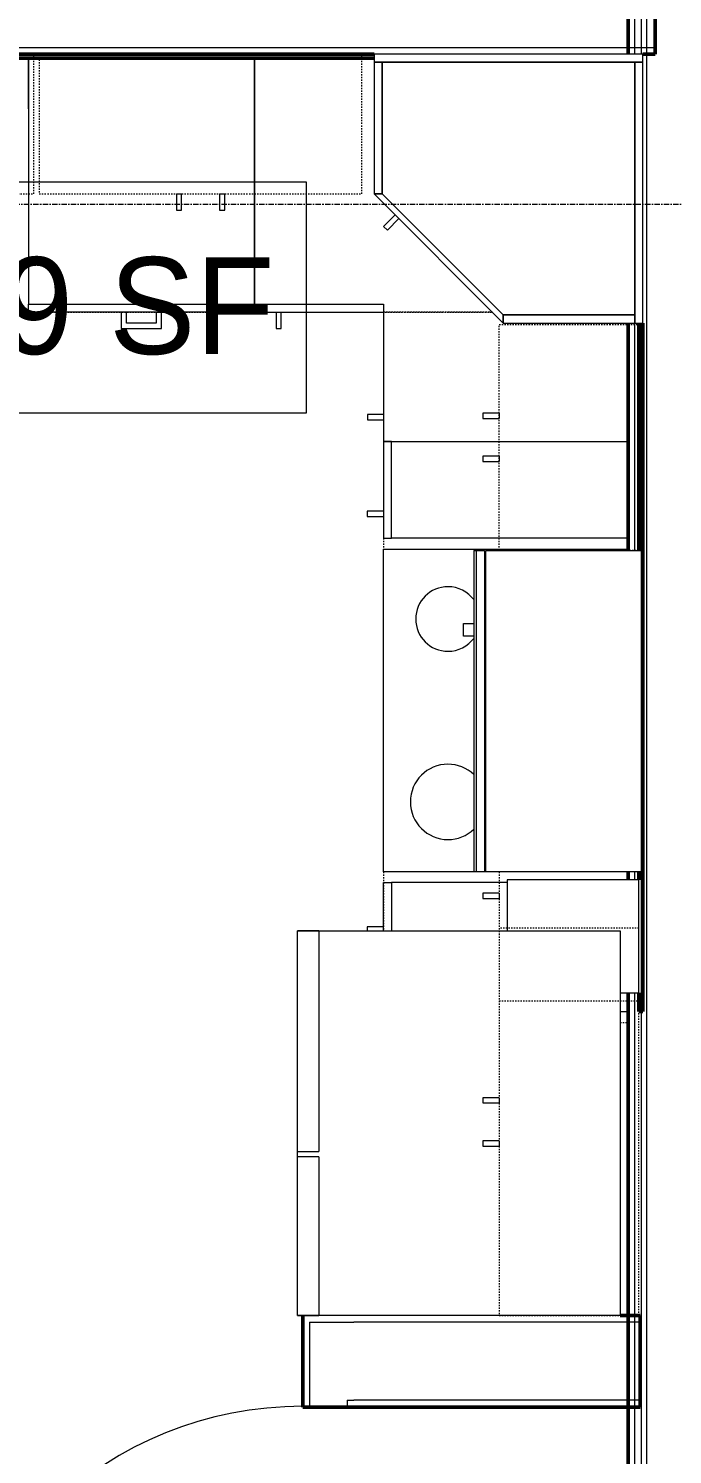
# Model space of a CAD drawing. Header units: inches. Extents: x -4266 to -1814, y 9706 to 12441.
# Drawn here: x -2995.5 to -2935.7, y 10051 to 10183.5 of the extents above; entities that cross this region are included whole.
import ezdxf

# ---------------------------------------------------------------- set-up
doc = ezdxf.new("R2010")
doc.units = ezdxf.units.IN
doc.header["$MEASUREMENT"] = 0
doc.linetypes.add('Dash', pattern=[0.25, 0.125, -0.125])
doc.linetypes.add('Grid Line 1_2_', pattern=[0.875, 0.5, -0.125, 0.125, -0.125])
for name, color, linetype, lineweight in [('A-AREA-IDEN', 2, 'Continuous', 9), ('A-DOOR-1', 7, 'Continuous', 9), ('A-WALL', 113, 'Continuous', 13), ('A-WALL-3', 250, 'Continuous', 50), ('A-WALL-4', 10, 'Continuous', 13), ('I-WALL-3', 2, 'Continuous', 50), ('Q-CASE', 31, 'Continuous', 9), ('Q-CASE-2', 7, 'Continuous', 9), ('Q-CASE-4', 7, 'Dash', 9), ('Q-CASE-HDLN-1', 7, 'Dash', 9), ('Q-SPCQ-2', 7, 'Continuous', 9), ('S-GRID-1', 1, 'Grid Line 1_2_', 9)]:
    doc.layers.add(name, color=color, linetype=linetype, lineweight=lineweight)
doc.styles.add('Century Gothic', font='ufonts.com_century-gothic.ttf', dxfattribs={"height": 9})

msp = doc.modelspace()

# ---------------------------------------------------------------- linework, layer by layer
at = {"layer": 'A-AREA-IDEN', "flags": 128}
msp.add_lwpolyline([(-3045.22892, 10169.28047), (-2969.72341, 10169.28047), (-2969.72341, 10147.78441), (-3045.22892, 10147.78441)], close=True, dxfattribs=at)
at = {"layer": 'A-DOOR-1'}
msp.add_arc((-2970.02514, 10021.4019), 34.06659, 90, 176.634313, dxfattribs=at)
at = {"layer": 'A-WALL'}
for p, q in [((-2939.14874, 10181.1644), (-2939.14874, 10374.0394)), ((-2938.52374, 10181.1644), (-2938.52374, 10374.0394)), ((-2938.02374, 10018.0894), (-2938.02374, 10374.0394)), ((-2939.14874, 10135.03379), (-2939.14874, 10156.1644)), ((-2938.52374, 10135.03379), (-2938.52374, 10156.1644)), ((-2939.14874, 10104.4019), (-2939.14874, 10105.1519)), ((-2938.52374, 10018.0894), (-2938.52374, 10105.1519)), ((-2939.14874, 10018.0894), (-2939.14874, 10093.9019))]:
    msp.add_line(p, q, dxfattribs=at)
at = {"layer": 'A-WALL-3'}
for p, q in [((-2937.27374, 10181.1644), (-2937.27374, 10185.9144)), ((-3088.61264, 10181.1644), (-2963.39733, 10181.1644)), ((-2963.39733, 10181.1644), (-3088.61264, 10181.1644)), ((-3088.61264, 10180.7894), (-2963.39733, 10180.7894)), ((-2938.39733, 10181.1644), (-2937.27374, 10181.1644)), ((-2938.77233, 10156.1644), (-2938.77233, 10135.03379)), ((-2938.39733, 10092.1519), (-2938.39733, 10156.1644)), ((-2938.77233, 10105.1519), (-2938.77233, 10104.4019)), ((-2938.77233, 10093.9019), (-2938.77233, 10092.1519)), ((-2938.77233, 10092.1519), (-2938.39733, 10092.1519)), ((-2970.02514, 10063.9019), (-2970.02514, 10055.4019)), ((-2938.65014, 10063.9019), (-2940.52374, 10063.9019)), ((-2938.65014, 10055.4019), (-2938.65014, 10063.9019)), ((-2970.02514, 10055.4019), (-2965.27514, 10055.4019)), ((-2965.27514, 10055.4019), (-2938.65014, 10055.4019))]:
    msp.add_line(p, q, dxfattribs=at)
at = {"layer": 'A-WALL-4'}
for p, q in [((-3088.61264, 10181.7894), (-2937.27374, 10181.7894)), ((-2969.40014, 10063.2769), (-2969.40014, 10055.4019)), ((-2969.40014, 10063.2769), (-2965.90014, 10063.2769)), ((-2965.90014, 10063.2769), (-2965.27514, 10063.2769)), ((-2938.65014, 10063.2769), (-2965.27514, 10063.2769)), ((-2965.90014, 10056.0269), (-2965.90014, 10055.4019)), ((-2965.90014, 10056.0269), (-2965.27514, 10056.0269)), ((-2938.65014, 10056.0269), (-2965.27514, 10056.0269))]:
    msp.add_line(p, q, dxfattribs=at)
at = {"layer": 'I-WALL-3'}
for p, q in [((-2939.77374, 10373.4144), (-2939.77374, 10181.1644)), ((-2939.77374, 10156.1644), (-2939.77374, 10135.03379)), ((-2939.77374, 10105.1519), (-2939.77374, 10104.4019)), ((-2939.77374, 10093.9019), (-2939.77374, 10018.0894))]:
    msp.add_line(p, q, dxfattribs=at)
at = {"layer": 'Q-CASE'}
for p, q in [((-2962.64733, 10168.1644), (-2963.39733, 10168.1644)), ((-2963.39733, 10168.1644), (-2951.39733, 10156.1644)), ((-2951.39733, 10156.9144), (-2962.64733, 10168.1644)), ((-2951.39733, 10156.1644), (-2951.39733, 10156.9144))]:
    msp.add_line(p, q, dxfattribs=at)
at = {"layer": 'Q-CASE-2'}
for p, q in [((-2995.52374, 10180.7894), (-2995.52374, 10157.9144)), ((-2995.52374, 10176.06704), (-2995.52374, 10180.7894)), ((-2974.52374, 10157.9144), (-2974.52374, 10180.7894)), ((-2974.52374, 10180.7894), (-2974.52374, 10157.1644)), ((-2938.39733, 10181.1644), (-2963.39733, 10181.1644)), ((-2963.39733, 10181.1644), (-2963.39733, 10180.4144)), ((-2962.64733, 10180.4144), (-2963.39733, 10180.4144)), ((-2963.39733, 10180.4144), (-2963.39733, 10168.1644)), ((-2963.39733, 10180.4144), (-2938.39733, 10180.4144)), ((-2939.14733, 10180.4144), (-2962.64733, 10180.4144)), ((-2962.64733, 10180.4144), (-2962.64733, 10168.1644)), ((-2962.64733, 10168.1644), (-2962.64733, 10180.4144)), ((-2939.14733, 10156.9144), (-2939.14733, 10180.4144)), ((-2938.39733, 10180.4144), (-2939.14733, 10180.4144)), ((-2939.14733, 10180.4144), (-2939.14733, 10156.1644)), ((-2938.39733, 10180.4144), (-2938.39733, 10181.1644)), ((-2938.39733, 10156.1644), (-2938.39733, 10180.4144)), ((-2981.77374, 10168.1644), (-2981.28529, 10168.1644)), ((-2981.77374, 10168.1644), (-2981.77374, 10166.66514)), ((-2981.28529, 10166.66514), (-2981.28529, 10168.1644)), ((-2977.77374, 10168.1644), (-2977.28529, 10168.1644)), ((-2977.77374, 10168.1644), (-2977.77374, 10166.66514)), ((-2977.28529, 10166.66514), (-2977.28529, 10168.1644)), ((-2963.39733, 10168.1644), (-2962.64733, 10168.1644)), ((-2962.64733, 10168.1644), (-2951.39733, 10156.9144)), ((-2981.77374, 10166.66514), (-2981.28529, 10166.66514)), ((-2977.77374, 10166.66514), (-2977.28529, 10166.66514)), ((-2961.44462, 10166.21168), (-2962.50475, 10165.15155)), ((-2962.15937, 10164.80617), (-2961.09924, 10165.8663)), ((-2962.50475, 10165.15155), (-2962.15937, 10164.80617)), ((-2995.52374, 10157.1644), (-2995.52374, 10157.9144)), ((-2995.52374, 10157.9144), (-2974.52374, 10157.9144)), ((-2974.52374, 10157.9144), (-2974.52374, 10157.1644)), ((-2974.52374, 10157.9144), (-2962.52374, 10157.9144)), ((-2962.52374, 10157.9144), (-2962.52374, 10145.1644)), ((-2962.52374, 10157.9144), (-2962.52374, 10157.1644)), ((-2974.52374, 10157.1644), (-2995.52374, 10157.1644)), ((-2986.89874, 10157.1644), (-2986.89874, 10155.6644)), ((-2986.39936, 10157.1644), (-2986.89874, 10157.1644)), ((-2986.39936, 10156.16377), (-2986.39936, 10157.1644)), ((-2983.64811, 10156.16377), (-2986.39936, 10156.16377)), ((-2983.64811, 10157.1644), (-2983.14874, 10157.1644)), ((-2983.64811, 10157.1644), (-2983.64811, 10156.16377)), ((-2983.14874, 10155.6644), (-2983.14874, 10157.1644)), ((-2974.52374, 10157.1644), (-2962.52374, 10157.1644)), ((-2972.51218, 10157.1644), (-2972.02374, 10157.1644)), ((-2972.51218, 10157.1644), (-2972.51218, 10155.66514)), ((-2972.02374, 10155.66514), (-2972.02374, 10157.1644)), ((-2962.52374, 10157.1644), (-2962.52374, 10145.1644)), ((-2951.39733, 10156.9144), (-2939.14733, 10156.9144)), ((-2939.14733, 10156.9144), (-2951.39733, 10156.9144)), ((-2951.39733, 10156.9144), (-2951.39733, 10156.1644)), ((-2951.39733, 10156.1644), (-2939.14733, 10156.1644)), ((-2939.14733, 10156.1644), (-2939.14733, 10156.9144)), ((-2939.14733, 10156.1644), (-2938.39733, 10156.1644)), ((-2986.89874, 10155.6644), (-2983.14874, 10155.6644)), ((-2972.51218, 10155.66514), (-2972.02374, 10155.66514)), ((-2964.01893, 10147.65284), (-2964.01893, 10147.1644)), ((-2962.51968, 10147.65284), (-2964.01893, 10147.65284)), ((-2964.01893, 10147.1644), (-2962.51968, 10147.1644)), ((-2962.51968, 10147.65284), (-2962.51968, 10147.1644)), ((-2953.27159, 10147.77223), (-2953.27159, 10147.28379)), ((-2951.77233, 10147.77223), (-2953.27159, 10147.77223)), ((-2953.27159, 10147.28379), (-2951.77233, 10147.28379)), ((-2951.77233, 10147.77223), (-2951.77233, 10147.28379)), ((-2962.52374, 10145.1644), (-2939.77374, 10145.1644)), ((-2962.52374, 10145.1644), (-2962.52374, 10136.1644)), ((-2961.77374, 10145.1644), (-2962.52374, 10145.1644)), ((-2961.77374, 10136.1644), (-2961.77374, 10145.1644)), ((-2961.77374, 10145.1644), (-2939.77374, 10145.1644)), ((-2953.27159, 10143.77223), (-2953.27159, 10143.28379)), ((-2951.77233, 10143.77223), (-2953.27159, 10143.77223)), ((-2953.27159, 10143.28379), (-2951.77233, 10143.28379)), ((-2951.77233, 10143.77223), (-2951.77233, 10143.28379)), ((-2962.52374, 10138.6644), (-2964.02299, 10138.6644)), ((-2964.02299, 10138.6644), (-2964.02299, 10138.17595)), ((-2964.02299, 10138.17595), (-2962.52374, 10138.17595)), ((-2962.52374, 10138.6644), (-2962.52374, 10138.17595)), ((-2962.52374, 10136.1644), (-2961.77374, 10136.1644)), ((-2939.77374, 10136.1644), (-2961.77374, 10136.1644)), ((-2954.12308, 10135.03379), (-2954.12308, 10105.1519)), ((-2954.12308, 10135.03379), (-2953.91744, 10135.03379)), ((-2953.91744, 10135.03379), (-2953.13004, 10135.03379)), ((-2953.91744, 10135.03379), (-2953.91744, 10105.1519)), ((-2953.13004, 10135.03379), (-2953.13004, 10105.1519)), ((-2953.01193, 10135.03379), (-2938.52374, 10135.03379)), ((-2953.01193, 10105.1519), (-2953.01193, 10135.03379)), ((-2938.52374, 10105.1519), (-2938.52374, 10135.03379)), ((-2955.12288, 10128.23377), (-2955.12288, 10127.04166)), ((-2955.07372, 10128.23377), (-2954.15852, 10128.23377)), ((-2954.15852, 10127.04166), (-2955.07372, 10127.04166)), ((-2953.91744, 10105.1519), (-2954.12308, 10105.1519)), ((-2953.13004, 10105.1519), (-2953.91744, 10105.1519)), ((-2938.52374, 10105.1519), (-2953.01193, 10105.1519)), ((-2938.77233, 10104.4019), (-2951.02233, 10104.4019)), ((-2951.02233, 10104.4019), (-2951.02233, 10099.6519)), ((-2938.77233, 10093.9019), (-2938.77233, 10104.4019)), ((-2962.52374, 10104.1519), (-2961.77374, 10104.1519)), ((-2962.52374, 10099.6519), (-2962.52374, 10104.1519)), ((-2951.02233, 10104.1519), (-2961.77374, 10104.1519)), ((-2961.77374, 10104.1519), (-2961.77374, 10099.6519)), ((-2951.77233, 10103.1519), (-2953.27159, 10103.1519)), ((-2953.27159, 10103.1519), (-2953.27159, 10102.66345)), ((-2951.77233, 10103.1519), (-2951.77233, 10102.66345)), ((-2953.27159, 10102.66345), (-2951.77233, 10102.66345)), ((-2962.52374, 10100.0269), (-2964.02374, 10100.0269)), ((-2964.02374, 10100.0269), (-2964.02374, 10099.6519)), ((-2962.52374, 10099.6519), (-2962.52374, 10100.0269)), ((-2940.52374, 10093.9019), (-2938.77233, 10093.9019)), ((-2940.52374, 10092.1519), (-2939.77374, 10092.1519)), ((-2951.77233, 10084.1519), (-2953.27159, 10084.1519)), ((-2953.27159, 10084.1519), (-2953.27159, 10083.66345)), ((-2953.27159, 10083.66345), (-2951.77233, 10083.66345)), ((-2951.77233, 10084.1519), (-2951.77233, 10083.66345)), ((-2951.77233, 10080.1519), (-2953.27159, 10080.1519)), ((-2953.27159, 10080.1519), (-2953.27159, 10079.66345)), ((-2953.27159, 10079.66345), (-2951.77233, 10079.66345)), ((-2951.77233, 10080.1519), (-2951.77233, 10079.66345))]:
    msp.add_line(p, q, dxfattribs=at)
at = {"layer": 'Q-CASE-4'}
for p, q in [((-2995.02374, 10181.1644), (-3028.02374, 10181.1644)), ((-2995.02374, 10168.1644), (-2995.02374, 10181.1644)), ((-2964.52374, 10181.1644), (-2994.52374, 10181.1644)), ((-2994.52374, 10181.1644), (-2994.52374, 10168.1644)), ((-2964.52374, 10168.1644), (-2964.52374, 10181.1644)), ((-3028.02374, 10168.1644), (-2995.02374, 10168.1644)), ((-2994.52374, 10168.1644), (-2964.52374, 10168.1644)), ((-2951.77233, 10156.03379), (-2938.77233, 10156.03379)), ((-2951.77233, 10135.03379), (-2951.77233, 10156.03379)), ((-2938.77233, 10156.03379), (-2938.77233, 10135.03379)), ((-2938.77233, 10135.03379), (-2951.77233, 10135.03379)), ((-2938.77233, 10105.1519), (-2951.77233, 10105.1519)), ((-2951.77233, 10105.1519), (-2951.77233, 10093.1519)), ((-2938.77233, 10093.1519), (-2938.77233, 10105.1519)), ((-2938.77233, 10099.9019), (-2951.77233, 10099.9019)), ((-2951.77233, 10099.9019), (-2951.77233, 10063.9019)), ((-2938.77233, 10063.9019), (-2938.77233, 10099.9019)), ((-2951.77233, 10093.1519), (-2938.77233, 10093.1519)), ((-2951.77233, 10063.9019), (-2938.77233, 10063.9019))]:
    msp.add_line(p, q, dxfattribs=at)
at = {"layer": 'Q-CASE-HDLN-1'}
for p, q in [((-3088.61264, 10157.1644), (-2952.39733, 10157.1644)), ((-2952.39733, 10157.1644), (-2962.52374, 10157.1644)), ((-2962.52374, 10157.1644), (-2962.52374, 10135.1519)), ((-2962.52374, 10105.1519), (-2962.52374, 10099.6519)), ((-2940.52374, 10091.1519), (-2939.77374, 10091.1519))]:
    msp.add_line(p, q, dxfattribs=at)
at = {"layer": 'Q-SPCQ-2'}
for p, q in [((-2962.52374, 10135.1519), (-2939.77374, 10135.1519)), ((-2962.52374, 10105.1519), (-2962.52374, 10135.1519)), ((-2940.52374, 10135.03379), (-2940.52374, 10135.1519)), ((-2954.12308, 10105.1519), (-2962.52374, 10105.1519)), ((-2953.01193, 10105.1519), (-2953.13004, 10105.1519)), ((-2970.52374, 10099.6519), (-2940.52374, 10099.6519)), ((-2970.52374, 10063.9019), (-2970.52374, 10099.6519)), ((-2970.52374, 10079.1519), (-2970.52374, 10099.6519)), ((-2968.52374, 10099.6519), (-2970.52374, 10099.6519)), ((-2968.52374, 10099.6519), (-2968.52374, 10079.1519)), ((-2940.52374, 10099.6519), (-2940.52374, 10063.9019)), ((-2970.52374, 10079.1519), (-2968.52374, 10079.1519)), ((-2970.52374, 10063.9019), (-2970.52374, 10078.6519)), ((-2968.52374, 10078.6519), (-2970.52374, 10078.6519)), ((-2968.52374, 10078.6519), (-2968.52374, 10063.9019)), ((-2940.52374, 10063.9019), (-2970.52374, 10063.9019)), ((-2970.52374, 10063.9019), (-2968.52374, 10063.9019))]:
    msp.add_line(p, q, dxfattribs=at)
for centre, radius, start, end in [((-2956.52374, 10128.6519), 3, 90, 270), ((-2956.52374, 10128.6519), 3, 36.1226865, 90), ((-2956.52374, 10128.6519), 3, 270, 323.8773135), ((-2956.52374, 10111.6519), 3.5, 90, 270), ((-2956.52374, 10111.6519), 3.5, 46.3878698, 90), ((-2956.52374, 10111.6519), 3.5, 351.0227551, 8.9772449), ((-2956.52374, 10111.6519), 3.5, 270, 313.5658771)]:
    msp.add_arc(centre, radius, start, end, dxfattribs=at)
at = {"layer": 'S-GRID-1'}
msp.add_line((-1814.20638, 10167.1894), (-4168.71446, 10167.1894), dxfattribs=at)

# ---------------------------------------------------------------- texts
at = {"layer": 'A-AREA-IDEN', "insert": (-3042.22892, 10162.28047), "char_height": 9, "width": 83.931, "attachment_point": 1, "style": 'Century Gothic'}
msp.add_mtext('129 - 469 SF', dxfattribs=at)

doc.saveas('drawing.dxf')
